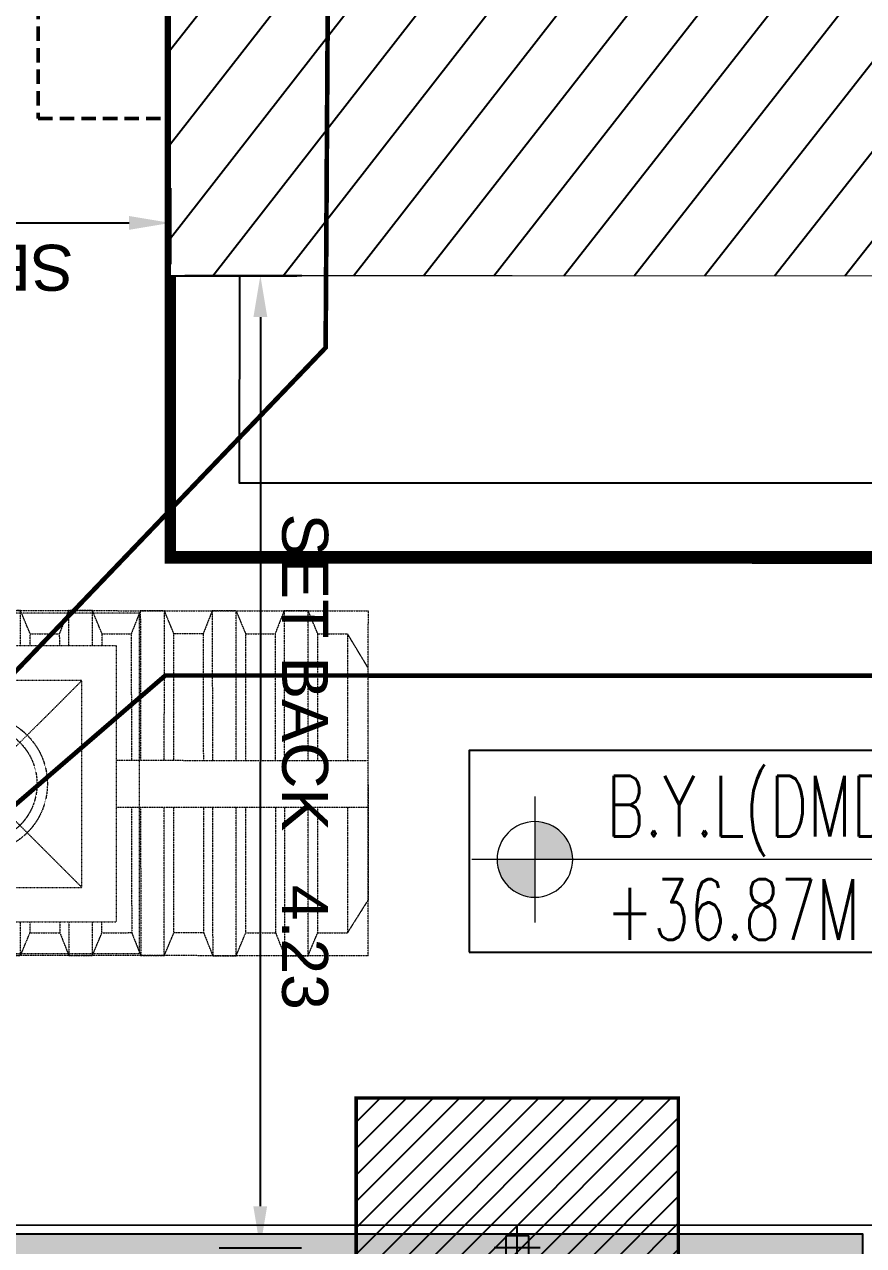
# Model space of a CAD drawing. Header units: centimetres. Extents: x -6122352 to 7132207, y -1694241 to 1947892.
# Drawn here: x 203638 to 207285, y -108475 to -103165 of the extents above; entities that cross this region are included whole.
import ezdxf
from ezdxf.xclip import XClip

# ---------------------------------------------------------------- set-up
doc = ezdxf.new("R2010")
doc.units = ezdxf.units.CM
doc.header["$MEASUREMENT"] = 0
doc.header["$XCLIPFRAME"] = 2
doc.header["$PDMODE"] = 66
doc.header["$PDSIZE"] = 100
for name, pattern in [('DASHED2', [0.375, 0.25, -0.125]), ('HIDDEN', [0.375, 0.25, -0.125]), ('XR-AR-END-SETTING OUT PLAN$0$23261-XR-AR-SI-GF$0$HIDDEN', [0.375, 0.25, -0.125])]:
    doc.linetypes.add(name, pattern=pattern)
doc.layers.add('08-Compound Wall-2', color=6, linetype='Continuous', lineweight=25, true_color=0xff00ff)
for name, color, linetype in [('23585-XR-AR-BOUNDARY WALLS AND SETBACKS$0$setback', 7, 'XR-AR-END-SETTING OUT PLAN$0$23261-XR-AR-SI-GF$0$HIDDEN'), ('@MI-FOOTINGS', 7, 'Continuous'), ('@MI-REF LAYER', 7, 'Continuous'), ('@MI-TYPE-02', 6, 'Continuous'), ('B_TH_6', 7, 'Continuous'), ('VD-WS-TEXT', 8, 'Continuous'), ('VD-WS-WATER TANK', 7, 'Continuous'), ('XR-AR-END-SETTING OUT PLAN$0$23585-XR-AR-END-GROUND FLOOR$0$A-Flor-Strs', 1, 'Continuous'), ('XREF1$0$S-LEVELS', 2, 'Continuous'), ('XREF1$0$TYPICAL NEW PROFILE', 3, 'Continuous')]:
    doc.layers.add(name, color=color, linetype=linetype)
for name, color, linetype, lineweight in [('@ Foundations', 4, 'DASHED2', 50), ('A-ANNO-TEXT', 3, 'Continuous', 25), ('XR-AR-END-SETTING OUT PLAN$0$23585-XR-AR-END-GROUND FLOOR$0$A-GLAZ-SILL', 8, 'Continuous', 5), ('XR-AR-END-SETTING OUT PLAN$0$23585-XR-AR-END-GROUND FLOOR$0$A-GLAZ-WNDO', 232, 'Continuous', 9), ('XR-AR-END-SETTING OUT PLAN$0$23585-XR-AR-END-GROUND FLOOR$0$A-WALL', 7, 'Continuous', 30), ('XREF1$0$36-TAGLVL', 23, 'Continuous', 9)]:
    doc.layers.add(name, color=color, linetype=linetype, lineweight=lineweight)
doc.styles.get("Standard").update_dxf_attribs({"font": 'arial.ttf'})
doc.styles.add('XREF1$0$DLT_TEXT', font='romans.shx', dxfattribs={"width": 0.7})
doc.dimstyles.get("Standard").update_dxf_attribs({"dimtxt": 5, "dimasz": 0.5, "dimexe": 0.18, "dimexo": 0.0625, "dimgap": 0.09, "dimtad": 0, "dimtih": 1, "dimtoh": 1, "dimdec": 0, "dimzin": 0, "dimdsep": 46, "dimtxsty": 'Standard', "dimcen": 0.09, "dimadec": 0, "dimazin": 0, "dimtfac": 1, "dimtdec": 0, "dimtofl": 0, "dimtmove": 0, "dimatfit": 3, "dimfxl": 1, "dimtolj": 1, "dimtzin": 0, "dimarcsym": 0})

# ---------------------------------------------------------------- blocks, each defined once
blk = doc.blocks.new('23585-XR-AR-BOUNDARY WALLS AND SETBACKS')
at = {"layer": '08-Compound Wall-2'}
blk.add_lwpolyline([(496590.0186582093, 2768988.284828479), (496607.6401258906, 2768972.138787266), (496613.7539693442, 2768978.811455831), (496617.8073715794, 2768983.235058272), (496621.8607700586, 2768987.658856611), (496625.9143717182, 2768992.082658424), (496629.9677715798, 2768996.506258272), (496634.0211700581, 2769000.930056612), (496638.0745700577, 2769005.353856611), (496644.1196554032, 2769011.951394015), (496626.4977833913, 2769028.096843217)], dxfattribs=at)
at = {"layer": '23585-XR-AR-BOUNDARY WALLS AND SETBACKS$0$setback', "ltscale": 40, "const_width": 0.05}
blk.add_lwpolyline([(496625.7121300897, 2769025.019131922), (496621.5590258625, 2769020.486725447), (496617.5056491076, 2769016.062950816), (496613.4522491083, 2769011.639150815), (496609.3988491075, 2769007.215350816), (496605.3454491081, 2769002.791550815), (496601.2920491073, 2768998.367750816), (496597.238851193, 2768993.944153091), (496593.0837953825, 2768989.409605141), (496607.4610767625, 2768976.236118012), (496611.6157803537, 2768980.77057498), (496615.6692474207, 2768985.194248177), (496619.7226017814, 2768989.617998366), (496623.7762515889, 2768994.041852726), (496627.8296474217, 2768998.465448176), (496631.8830017802, 2769002.889198367), (496635.9364017802, 2769007.312998367), (496640.0898518692, 2769011.846026562), (496625.7121300897, 2769025.019131922)], dxfattribs=at)
blk = doc.blocks.new('A$C9d9485f6')
at = {"layer": 'A-ANNO-TEXT', "rotation": 312.4881850805905}
blk.add_blockref('23585-XR-AR-BOUNDARY WALLS AND SETBACKS', (-2377088.534775567, -1504219.252137818), dxfattribs=at)
blk = doc.blocks.new('XR-AR-END-SETTING OUT PLAN')
at = {"layer": 'XR-AR-END-SETTING OUT PLAN$0$23585-XR-AR-END-GROUND FLOOR$0$A-Flor-Strs', "color": 8}
for points in [[(3000.084657981992, 19773.27214288712), (3000.084658399224, 20973.27214384079), (9090.020709103266, 20973.16710468142)], [(3300.084657981992, 19773.27214288712), (3300.084658041596, 20673.27217292786), (9090.0155365165, 20673.27206735766)]]:
    blk.add_lwpolyline(points, dxfattribs=at)
at = {"layer": 'XR-AR-END-SETTING OUT PLAN$0$23585-XR-AR-END-GROUND FLOOR$0$A-GLAZ-SILL', "color": 252}
blk.add_line((3550.084660366178, 19523.35189294815), (8750.084660485387, 19523.35189342499), dxfattribs=at)
at = {"layer": 'XR-AR-END-SETTING OUT PLAN$0$23585-XR-AR-END-GROUND FLOOR$0$A-GLAZ-WNDO', "color": 252}
for p, q in [((6150.084660366178, 19773.35189342499), (3550.084660425782, 19773.35189294815)), ((3550.084660425782, 19773.35189294815), (3550.084660366178, 19523.35189294815)), ((3600.084660425782, 19623.35189294815), (3600.084660544991, 19773.35189342499)), ((4840.084660425782, 19773.35189342499), (4840.084660485387, 19623.35189294815)), ((4890.084660187364, 19623.35189294815), (4890.084660366178, 19773.35189294815)), ((3550.084660425782, 19623.35189294815), (6150.084660485387, 19623.35189294815))]:
    blk.add_line(p, q, dxfattribs=at)
blk.add_lwpolyline([(4840.084660485387, 19723.35189342499), (3600.084660425782, 19723.35189437866)], dxfattribs=at)
for points in [[(4780.084660246968, 19563.35189342499), (4860.084660425782, 19563.35189437866), (4860.084660246968, 19613.35189247131), (4780.084660425782, 19613.35189294815)], [(6070.084660306573, 19563.35189294815), (4860.084660425782, 19563.35189437866), (4860.084660246968, 19613.35189247131), (6070.084659948945, 19613.35189294815)]]:
    blk.add_lwpolyline(points, close=True, dxfattribs=at)
at = {"layer": 'XR-AR-END-SETTING OUT PLAN$0$23585-XR-AR-END-GROUND FLOOR$0$A-WALL', "color": 8}
blk.add_lwpolyline([(3550.084660723805, 19773.27214288712), (3550.084660485387, 19523.2703499794), (3250.082569018006, 19523.2703499794), (3250.293485656381, 17540.34097003937), (3000.294974222779, 17540.34096956253), (3000.084657981992, 19773.27214288712)], close=True, dxfattribs=at)
blk = doc.blocks.new('END UNIT')
at = {"xscale": 0.001, "yscale": 0.001, "zscale": 0.001}
blk.add_blockref('XR-AR-END-SETTING OUT PLAN', (-9.150201729830158, 0), dxfattribs=at)
blk = doc.blocks.new('TH_6')
at = {"xscale": -1}
blk.add_blockref('END UNIT', (495838.3053798437, 2769163.996563952), dxfattribs=at)
blk = doc.blocks.new('A$Ce2a03a74')
at = {"layer": 'B_TH_6', "xscale": 999.9914829579993, "yscale": 999.9914829579993, "zscale": 999.9914829579993}
blk.add_blockref('TH_6', (-495790404.5228079, -2769140733.343811), dxfattribs=at)
blk = doc.blocks.new('23585-XR-AR-MALDIVE-2$0$TH_6')
at = {"ltscale": 10, "xscale": 0.00100002623446598, "yscale": 0.00100002623446598, "zscale": 0.00100002623446598}
blk.add_blockref('A$Ce2a03a74', (495794.6272259735, 2769164.318430193), dxfattribs=at)
at = {"layer": '@ Foundations', "linetype": 'DASHED2', "ltscale": 0.25}
blk.add_lwpolyline([(495843.6303812214, 2769181.186754167), (495845.0303812214, 2769181.186754167), (495845.0303812214, 2769183.086754167), (495843.6303812214, 2769183.086754167)], close=True, dxfattribs=at)
blk = doc.blocks.new('WATER TANK-5G')
at = {"layer": 'VD-WS-WATER TANK', "color": 8, "linetype": 'HIDDEN', "lineweight": 0}
for p, q in [((-1250.001134479477, 750), (-1250.001134479477, -750)), ((-1250.001134479477, 750), (1250.001134479473, 750.0000000000073)), ((1250.001134479473, -750), (1250.001134479473, 750.0000000000073)), ((-1250.001134479477, 506.4072882397741), (-1159.487943448941, 649.9912085523538)), ((-1030.317381363468, 650.118273375927), (-1159.487943448941, 649.9912085523538)), ((-1030.33501070099, 650.0762170843009), (-1159.487943448028, 649.9912085537726)), ((-1159.487943448046, 104.2622760417398), (-1159.487943448046, 649.9912085537726)), ((-717.8173813634676, 650.3836400512264), (-846.9879434489412, 650.2565752276532)), ((-534.4881051635202, 650.3415837596003), (-405.3350107009901, 650.3415837596003)), ((-92.8350107009901, 650.2726107480521), (-221.9875152446839, 650.0289267772132)), ((219.6649892990063, 650.341583759604), (90.51189483647977, 650.341583759604)), ((532.1649892990099, 650.341583759604), (403.0118948364761, 650.341583759604)), ((844.6649892990099, 650.2327025967206), (715.5119202089954, 649.9890175606997)), ((1030.317381363468, 650.118273375927), (1159.487943448941, 649.9912085523538)), ((1030.33501070099, 650.0762170843009), (1159.487943448028, 649.9912085537726)), ((1159.487943448046, 104.2622760417398), (1159.487943448046, 649.9912085537726)), ((1250.001134479477, 506.4072882397704), (1159.487943448941, 649.9912085523538)), ((-1250.001134479477, 6.407288239774061), (-1250.001134479477, 506.4072882397741)), ((1250.001134479477, 6.407288239770423), (1250.001134479477, 506.4072882397704)), ((1250.001134479477, 6.407288239770423), (1250.001134479477, 506.4072882397704)), ((-1250.001134479477, 104.2622760417398), (-1250.001134479477, -97.85498780196576)), ((1250.001134479477, 104.2622760417398), (1250.001134479477, -97.85498780196576)), ((-1250.001134479477, 0), (-1250.001134479477, -500)), ((1250.001134479477, 0), (1250.001134479477, -500)), ((1250.001134479477, 0), (1250.001134479477, -500)), ((-1159.487943448941, -649.9666942819531), (-1159.487943448941, -97.85498780196576)), ((1159.487943448941, -649.4147271805778), (1159.487943448941, -97.85498780196576)), ((-1250.001134479477, -500), (-1159.487943448941, -649.9666942819531)), ((1250.001134479477, -500), (1159.487943448941, -649.4147271805778)), ((-1030.223625636183, -649.9259563589003), (-1159.487943448941, -649.9666942819531)), ((-717.8350107009901, -649.6186603031856), (-844.7006966823719, -649.7434578247448)), ((-532.1672582579631, -649.658416240407), (-405.3350107009901, -649.658416240407)), ((-92.80631768378589, -649.7273351141848), (-219.6666766012822, -649.9666942819567)), ((219.7076385924483, -649.7608572367899), (92.83288166340208, -649.7608572367899)), ((532.1649892990099, -649.4191101129363), (405.3327417420296, -649.6584162404033)), ((532.309836432134, -650.0063302019917), (532.1649892990099, -650.0066034984702)), ((844.6644062974592, -648.9922756636443), (717.8321587404789, -649.2315817911112)), ((1159.487943448941, -649.4147271805778), (1030.332741742033, -649.6584162404033)), ((1250.001134479473, -750), (-1250.001134479477, -750))]:
    blk.add_line(p, q, dxfattribs=at)
at = {"layer": 'VD-WS-WATER TANK', "color": 8, "linetype": 'HIDDEN', "lineweight": 0, "ltscale": 0.2}
for p, q in [((-5.37315663082699, 453.5452278794874), (894.6268433691729, -446.4547721205125)), ((894.626843369173, 453.5452278794874), (-5.373156630826884, -446.4547721205125))]:
    blk.add_line(p, q, dxfattribs=at)
at = {"layer": 'VD-WS-WATER TANK', "color": 8, "linetype": 'HIDDEN', "lineweight": 0}
for points in [[(-885.4456683969838, 104.2622760417325), (-886.4425025576202, 750.0000000000036), (-988.5597664013294, 750.0000000000036), (-1030.33501070099, 650.3415837596003), (-1030.33501070099, 104.2622760417325)], [(-988.5597664013294, 750.0000000000036), (-988.5597664013294, 104.2622760417325)], [(-846.0192791284171, 104.2622760417325), (-846.9881051635202, 650.3415837596003), (-886.4425025576202, 750.0000000000036)], [(-572.9456683969838, 104.2622760417362), (-573.9425025576202, 750.0000000000036), (-676.0597664013294, 750.0000000000036), (-717.8350107009901, 650.3415837596003), (-717.8350107009901, 104.2622760417362)], [(-676.0597664013294, 750.0000000000036), (-676.0597664013294, 104.2622760417362)], [(-533.5192791284171, 104.2622760417362), (-534.4881051635202, 650.3415837596003), (-573.9425025576202, 750.0000000000036)], [(-260.4456683969838, 104.2622760417362), (-261.4425025576202, 750.0000000000036), (-363.5597664013294, 750.0000000000036), (-405.3350107009901, 650.3415837596003), (-405.3350107009901, 104.2622760417362)], [(-363.5597664013294, 750.0000000000036), (-363.5597664013294, 104.2622760417362)], [(-221.0192791284171, 104.2622760417362), (-221.9881051635202, 650.3415837596003), (-261.4425025576202, 750.0000000000036)], [(51.26144853215979, 603.5452278794874), (51.05749744237983, 750.0000000000073), (-51.0597664013294, 750.0000000000073), (-92.8350107009901, 650.341583759604), (-92.8350107009901, 603.5452278794874)], [(-51.0597664013294, 750.0000000000073), (-51.0597664013294, 603.5452278794874)], [(90.57860255815893, 603.5452278794874), (90.51189483647977, 650.341583759604), (51.05749744237983, 750.0000000000073)], [(363.7614485321561, 603.5452278794874), (363.5574974423762, 750.0000000000073), (261.440233598667, 750.0000000000073), (219.6649892990063, 650.341583759604), (219.6649892990063, 603.5452278794874)], [(261.440233598667, 750.0000000000073), (261.440233598667, 603.5452278794874)], [(403.0786025581553, 603.5452278794874), (403.0118948364761, 650.341583759604), (363.5574974423762, 750.0000000000073)], [(676.2621950155126, 603.5452278794874), (676.0574974423798, 750.0000000000073), (573.9402335986706, 750.0000000000073), (532.1649892990099, 650.341583759604), (532.1649892990099, 603.5452278794874)], [(573.9402335986706, 750.0000000000073), (573.9402335986706, 603.5452278794874)], [(715.578602558159, 603.5452278794874), (715.5118948364798, 650.341583759604), (676.0574974423798, 750.0000000000073)], [(988.7835816781612, 603.5452278794874), (988.5574974423798, 750.0000000000073), (886.4402335986706, 750.0000000000073), (844.6649892990099, 650.341583759604), (844.6649892990099, 603.5452278794874)], [(886.4402335986706, 750.0000000000073), (886.4402335986706, 603.5452278794874)], [(1028.094918542531, 603.5452278794874), (1028.01189483648, 650.341583759604), (988.5574974423798, 750.0000000000073)], [(-155.373156630827, 104.2622760417398), (-1250.001134479477, 104.2622760417398), (-1250.001134479477, -97.85498780196576), (-155.373156630827, -97.85498780196576)], [(1044.626843369173, -97.85498780196576), (1250.001134479473, -97.85498780196576), (1250.001134479473, 104.2622760417398), (1044.626843369173, 104.2622760417398)], [(-1030.33501070099, -97.85498780197304), (-1030.33501070099, -649.658416240407), (-988.5597664013294, -750.0000000000036), (-884.1216556521795, -750.0000000000036), (-844.6672582579631, -649.658416240407), (-845.6347846805875, -97.85498780197304)], [(-988.5597664013294, -97.85498780197304), (-988.5597664013294, -750.0000000000036)], [(-884.1216556521795, -750.0000000000036), (-885.1173801805053, -97.85498780197304)], [(-717.8350107009901, -97.8549878019694), (-717.8350107009901, -649.658416240407), (-676.0597664013294, -750.0000000000036), (-571.6216556521795, -750.0000000000036), (-532.1672582579631, -649.658416240407), (-533.1347846805875, -97.8549878019694)], [(-676.0597664013294, -97.8549878019694), (-676.0597664013294, -750.0000000000036)], [(-571.6216556521795, -750.0000000000036), (-572.6173801805053, -97.8549878019694)], [(-405.3350107009901, -97.8549878019694), (-405.3350107009901, -649.658416240407), (-363.5597664013294, -750.0000000000036), (-259.1216556521795, -750.0000000000036), (-219.6672582579631, -649.658416240407), (-220.6347846805875, -97.8549878019694)], [(-363.5597664013294, -97.8549878019694), (-363.5597664013294, -750.0000000000036)], [(-259.1216556521795, -750.0000000000036), (-260.1173801805053, -97.8549878019694)], [(-92.8350107009901, -596.4547721205126), (-92.8350107009901, -649.6584162404033), (-51.0597664013294, -750), (53.37834434781689, -750), (92.83274174203325, -649.6584162404033), (92.76007233241864, -596.4547721205126)], [(-51.0597664013294, -596.4547721205126), (-51.0597664013294, -750)], [(53.37834434781689, -750), (53.17005371042653, -596.4547721205126)], [(219.6649892990063, -596.4547721205126), (219.6649892990063, -649.6584162404033), (261.440233598667, -750), (365.8783443478133, -750), (405.3327417420296, -649.6584162404033), (405.260072332415, -596.4547721205126)], [(261.440233598667, -596.4547721205126), (261.440233598667, -750)], [(365.8783443478133, -750), (365.6700537104251, -596.4547721205126)], [(532.1649892990099, -596.4547721205126), (532.1649892990099, -649.6584162404033), (573.9402335986706, -750), (678.3783443478205, -750), (717.8327417420369, -649.6584162404033), (717.7600723324223, -596.4547721205126)], [(573.9402335986706, -596.4547721205126), (573.9402335986706, -750)], [(678.3783443478205, -750), (678.1694037942582, -596.4547721205126)], [(844.6649892990063, -596.4547721205126), (844.6649892990063, -649.6584162404033), (886.440233598667, -750), (990.8783443478169, -750), (1030.332741742033, -649.6584162404033), (1030.239455022863, -596.4547721205126)], [(886.440233598667, -596.4547721205126), (886.440233598667, -750)], [(990.8783443478169, -750), (990.6439045426397, -596.4547721205126)]]:
    blk.add_lwpolyline(points, dxfattribs=at)
at = {"layer": 'VD-WS-WATER TANK', "color": 8, "linetype": 'HIDDEN', "lineweight": 0, "ltscale": 0.2}
for points in [[(-255.373156630827, -739.6584162404033), (1144.626843369173, -739.6584162404033), (1144.626843369173, 740.341583759604), (-255.373156630827, 740.341583759604)], [(-155.373156630827, -596.4547721205126), (1044.626843369173, -596.4547721205126), (1044.626843369173, 603.5452278794874), (-155.373156630827, 603.5452278794874)], [(-5.373156630826998, -446.4547721205126), (894.626843369173, -446.4547721205126), (894.626843369173, 453.5452278794874), (-5.373156630826998, 453.5452278794874)]]:
    blk.add_lwpolyline(points, close=True, dxfattribs=at)
at = {"layer": 'VD-WS-WATER TANK', "color": 8, "linetype": 'HIDDEN', "lineweight": 0}
for radius in [300, 255]:
    blk.add_circle((444.626843369173, 3.545227879487356), radius, dxfattribs=at)
blk = doc.blocks.new('A$Cd086fac5')
at = {"layer": 'VD-WS-TEXT', "xscale": 0.001000000000000001, "yscale": 0.001000000000000001, "zscale": 0.001000000000000001, "rotation": 359.9976126763204}
blk.add_blockref('WATER TANK-5G', (51.68822681438178, 21.98010942223482), dxfattribs=at)
blk = doc.blocks.new('XREF1$0$LVL  ATTR')
at = {"color": 7}
blk.add_wipeout([(-0.33727806633866564, 0.38352486299273547), (1.8973092599409713, 0.38352486299273547), (1.8973092599409713, -0.45047952129880775), (-0.33727806633866564, -0.4504795212988073)], dxfattribs=at)
at = {"layer": 'XREF1$0$36-TAGLVL', "extrusion": (-4.888139810645865e-07, 1.406522031717416e-17, 0.9999999999998805)}
h = blk.add_hatch(color=252, dxfattribs=at)
h.paths.add_polyline_path([(-0.06536514837319736, 0.1562500046566129, 0.4142135623730951), (-0.2216151483731973, 4.656612873077392e-09), (-0.06536514837319736, 4.656612873077392e-09)])
h.paths.add_polyline_path([(0.09088485162680264, 4.656612873077392e-09), (-0.06536514837319736, 4.656612873077392e-09), (-0.06536514837319736, -0.1562499953433871, 0.4142135623730951)])
at = {"layer": 'XREF1$0$36-TAGLVL', "extrusion": (-4.888139810645865e-07, 1.406522031717408e-17, 0.9999999999998805)}
for p, q in [((-0.06536515014719235, -0.2604166821887048), (-0.06536515014719235, 0.2604166511446238)), ((1.351057254982072, -1.396983861923218e-08, 5.262988010916589e-07), (-0.3253053234689158, -1.396983861923218e-08, -1.018362459642307e-07))]:
    blk.add_line(p, q, dxfattribs=at)
blk.add_circle((-0.06536514830387681, -4.494034574497252e-25, 3.195139836529895e-08), 0.15625, dxfattribs=at)
at = {"layer": 'XREF1$0$S-LEVELS', "color": 1}
blk.add_lwpolyline([(-0.3372780663386656, 0.3835248629927364), (1.897309259940972, 0.3835248629927364), (1.897309259940972, -0.4504795212988069), (-0.3372780663386656, -0.4504795212988069)], close=True, dxfattribs=at)
at = {"layer": 'XREF1$0$TYPICAL NEW PROFILE', "color": 3, "style": 'XREF1$0$DLT_TEXT', "width": 0.7}
for tag, p in [('+0.00M', (0.2413431143818681, 0.067100426539497, -0.0001437184612911057)), ('S.S.L', (0.2413431143818681, -0.3452672204089993, -0.0001437184612911057))]:
    blk.add_attdef(tag, p, '', height=0.2500000000000001, dxfattribs=at)
blk = doc.blocks.new('*D437')
at = {"color": 0, "lineweight": -2, "transparency": 16777216}
for p, q in [((494370.8544970042, 2767884.495593052), (494370.4968047343, 2767884.495593052)), ((494370.6768047343, 2767880.44881685), (494370.6768047343, 2767884.315593052)), ((494371.0047712149, 2767880.26881685), (494370.4968047343, 2767880.26881685))]:
    blk.add_line(p, q, dxfattribs=at)
at = {"color": 0, "transparency": 16777216}
for points in [[(494370.6468047343, 2767884.315593052), (494370.7068047344, 2767884.315593052), (494370.6768047343, 2767884.495593052)], [(494370.6468047343, 2767880.44881685), (494370.7068047344, 2767880.44881685), (494370.6768047343, 2767880.26881685)]]:
    blk.add_solid(points, dxfattribs=at)
at = {"layer": 'Defpoints', "color": 0, "transparency": 16777216}
for p in [(494370.6768047343, 2767884.495593052), (494370.9169970042, 2767884.495593052), (494371.0672712149, 2767880.26881685)]:
    blk.add_point(p, dxfattribs=at)
at = {"color": 0, "transparency": 16777216, "insert": (494370.483325881, 2767882.382204951), "char_height": 0.2, "attachment_point": 5, "rotation": 90}
blk.add_mtext('\\A1;SET BACK   4.23', dxfattribs=at)
blk = doc.blocks.new('*D438')
at = {"color": 0, "lineweight": -2, "transparency": 16777216}
for p, q in [((494371.0673671335, 2767879.889096236), (494371.0673671335, 2767880.219745553)), ((494374.0672270683, 2767879.864714728), (494374.0672270683, 2767880.219745553)), ((494373.8872270683, 2767880.039745553), (494371.2473671335, 2767880.039745553))]:
    blk.add_line(p, q, dxfattribs=at)
at = {"color": 0, "transparency": 16777216}
for points in [[(494371.2473671335, 2767880.069745553), (494371.2473671335, 2767880.009745553), (494371.0673671335, 2767880.039745553)], [(494373.8872270683, 2767880.069745553), (494373.8872270683, 2767880.009745553), (494374.0672270683, 2767880.039745553)]]:
    blk.add_solid(points, dxfattribs=at)
at = {"layer": 'Defpoints', "color": 0, "transparency": 16777216}
for p in [(494371.0673671335, 2767880.039745553), (494371.0673671335, 2767879.826596236), (494374.0672270683, 2767879.802214728)]:
    blk.add_point(p, dxfattribs=at)
at = {"color": 0, "transparency": 16777216, "insert": (494372.5672971009, 2767880.233224407), "char_height": 0.2, "attachment_point": 5}
blk.add_mtext('\\A1;SET BACK   3.00', dxfattribs=at)
blk = doc.blocks.new('T2-FOOTING PLAN')
at = {"layer": '@MI-FOOTINGS', "transparency": 33554679}
h = blk.add_hatch(dxfattribs=at)
h.set_pattern_fill('ANSI31', color=8, scale=650)
h.set_pattern_definition([(45, (0, 0), (-57.45242597140699, 57.45242597140699), [])])
h.paths.add_polyline_path([(-700, 650), (700, 650), (700, -650), (-700, -650)])
at = {"layer": '@MI-FOOTINGS', "color": 160, "true_color": 0x3340f0, "const_width": 15}
blk.add_lwpolyline([(-700, 650), (700, 650), (700, -650), (-700, -650)], close=True, dxfattribs=at)
at = {"layer": '@MI-FOOTINGS', "color": 30}
blk.add_point((0, 0), dxfattribs=at)
blk = doc.blocks.new('*U2657')
at = {"layer": '@MI-TYPE-02'}
h = blk.add_hatch(color=256, dxfattribs=at)
h.dxf.hatch_style = 1
h.paths.add_polyline_path([(-54158.35657142795, 66.97569479094818), (-48158.42177731235, 67.04232330084778), (-48157.99548622576, -52.95691951306071), (-54157.93028034136, -53.02354802296031)])
blk.add_lwpolyline([(-54158.35657142795, 66.97569479094818), (-48158.42177731235, 67.04232330084778), (-48157.99548622576, -52.95691951306071), (-54157.93028034136, -53.02354802296031)], close=True, dxfattribs=at)
at = {"layer": '@MI-FOOTINGS', "rotation": 359.9898439714545}
blk.add_blockref('T2-FOOTING PLAN', (-49658.18472264998, 7.997655955085065), dxfattribs=at)
blk = doc.blocks.new('M3 REF WITH TABLES')
at = {"color": 1}
for points, const_width in [([(186.7429169366951, 168.3283613966778), (183.2349088332849, 168.1327095185407), (160.0442689049523, 142.8239273265935), (158.0518294895883, 144.6519943843596), (160.0442689049523, 142.8239273265935), (150.4209960686858, 132.3217024235055), (150.3091732523171, 128.5521668423899)], 0.02), ([(132.5901149536367, 144.6477981680073), (137.6950964402058, 144.9291362785734), (147.4820170628373, 135.9856878286228), (147.735926428868, 136.258960514795), (147.4820170628373, 135.9856878286228), (149.840679521556, 133.7983394744806), (150.1873833126156, 128.532189451158)], 0.01999999999999999)]:
    blk.add_lwpolyline(points, dxfattribs=dict(at, const_width=const_width))
blk = doc.blocks.new('A$C1c81b485')
dim = blk.add_linear_dim(base=(52.65684420755133, 0.5200887033715844), p1=(53.0473106878926, -3.706687499303371), p2=(52.8970364772249, 0.5200887024402618), angle=90, text='SET BACK   <>', dimstyle='Standard', override={"dimtxt": 0.2, "dimtad": 1, "dimtih": 0, "dimdec": 2})
dim.commit()
dim.dimension.update_dxf_attribs({"geometry": '*D437', "text_midpoint": (52.46336535422597, -1.593299397733063), "insert": (-494318.0199605268, -2767883.975504349)})
dim = blk.add_linear_dim(base=(53.04740660672542, -3.935758795589209), p1=(56.04726654151455, -4.17328962078318), p2=(53.04740660672542, -4.148908112198114), text='SET BACK   <>', dimstyle='Standard', override={"dimtxt": 0.2, "dimtad": 1, "dimtih": 0, "dimdec": 2})
dim.commit()
dim.dimension.update_dxf_attribs({"geometry": '*D438', "text_midpoint": (54.54733657411998, -3.742279941681772), "insert": (-494318.0199605268, -2767883.975504349)})

msp = doc.modelspace()

# ---------------------------------------------------------------- block references
at = {"layer": '@MI-REF LAYER', "xscale": 1000, "yscale": 1000, "zscale": 1000}
msp.add_blockref('A$C9d9485f6', (-23958.95045533385, 48155.57226163784), dxfattribs=at)

# ---------------------------------------------------------------- next in the draw order: block references
at = {"layer": '@MI-REF LAYER'}
ref = msp.add_blockref('23585-XR-AR-MALDIVE-2$0$TH_6', (496524268.6545767, 2768994320.830919), dxfattribs=dict(at, xscale=1000, yscale=1000, zscale=1000, rotation=179.990160682611))
XClip(ref).set_block_clipping_path([(495847.39542710176, 2769163.9966276083), (495847.39563282486, 2769187.926646854), (495838.3053825917, 2769187.89655067), (495832.3055219082, 2769187.896685781), (495826.30551932706, 2769187.89668578), (495820.3053769227, 2769187.8968332373), (495814.30551975453, 2769187.8969683493), (495808.3055171734, 2769187.896968348), (495802.30551234074, 2769187.896968346), (495793.35733161494, 2769187.9369333955), (495793.3580750036, 2769163.9970191354)])

# ---------------------------------------------------------------- next in the draw order: block references
at = {"layer": '@MI-REF LAYER', "color": 10, "xscale": 1000, "yscale": 1000, "zscale": 1000, "rotation": 179.9901606820299}
msp.add_blockref('A$Cd086fac5', (255574.2430635312, -84493.15773873437), dxfattribs=at)
at = {"layer": '@MI-TYPE-02', "color": 0}
msp.add_blockref('*U2657', (255437.6839508136, -108491.1120876934), dxfattribs=at)

# ---------------------------------------------------------------- next in the draw order: wipeouts: each hides what was drawn before it
at = {"color": 10}
msp.add_wipeout([(252571.64663500263, -104266.17502721732), (252574.04834374416, -89992.65161863879), (204273.0485455182, -89984.37403878986), (204271.86485556158, -104257.89816341558), (210520.58342802094, -104258.96917011886), (210520.83693717216, -103956.93275949376), (246321.72131545804, -103964.468763764), (246321.6697864763, -104265.10527748596), (252572.9458569591, -104266.19283814752)], dxfattribs=at).dxf.layer = '@MI-REF LAYER'

# ---------------------------------------------------------------- next in the draw order: hatches: boundary and pattern name
at = {"layer": '@MI-REF LAYER'}
h = msp.add_hatch(dxfattribs=at)
h.set_pattern_fill('ANSI31', color=256, scale=1999.999998458916, angle=-173.2772265783046)
h.set_pattern_definition([(231.7227734216954, (2377218874.4571, 1504033322.391405), (196.2556630601348, -154.8667640925874), [])])
h.paths.add_polyline_path([(204274.3530295136, -89984.27800821053), (204273.1173007907, -104257.803067239), (210521.8879095342, -104258.8902129964), (210522.1414211899, -103956.8376690091), (246323.0257991449, -103964.3736765072), (246322.9742676067, -104265.0263125887), (252572.9511160579, -104266.0975245901), (252575.3470508363, -89992.55653020798)])

# ---------------------------------------------------------------- next in the draw order: linework, layer by layer
at = {"layer": '@MI-REF LAYER', "color": 1, "const_width": 20}
for points in [[(201295.6868249062, -84522.0007479286), (204951.2560121482, -88096.46588665318), (204966.6920619663, -101354.250285978), (205339.7079661708, -101356.9077991779), (204966.6920619663, -101354.250285978), (204946.8414664167, -104570.985800501), (201297.6787276265, -108383.6162432137)], [(255335.0403955794, -108460.3236446391), (252821.3164557039, -106005.6154206118), (218494.3563081091, -105999.0313163346), (218496.6288478845, -103295.0270953415), (218494.3563081091, -105999.0313163346), (204249.9152684773, -105996.2991519472), (201394.6720994088, -108459.9325023151)]]:
    msp.add_lwpolyline(points, dxfattribs=at)
at = {"layer": '@MI-REF LAYER', "const_width": 5.000000000000002}
msp.add_lwpolyline([(252574.0425669921, -89992.65161748626), (204273.04854563, -89984.37309544587), (204271.8128169072, -104257.8981544743), (210520.58342569, -104258.9853002747), (210520.8369373458, -103956.9327562874), (246321.7213152614, -103964.4687637425), (246321.6697837625, -104265.1213998669), (252571.6466322137, -104266.1926118684)], close=True, dxfattribs=at)

# ---------------------------------------------------------------- next in the draw order: block references
at = {"layer": '@MI-REF LAYER', "color": 7}
ref = msp.add_blockref('XREF1$0$LVL  ATTR', (205924.8129498024, -106796.0432011909, -0.0003061485115309036), dxfattribs=dict(at, xscale=-1051.480567989675, yscale=1051.480567989676, zscale=1051.480567989675, rotation=179.9890103371504))
ref.add_attrib('S.S.L', 'B.Y.L(DMD)', (206167.8784952302, -106695.9181900387, -0.1514233178211312), dxfattribs={"layer": 'XREF1$0$TYPICAL NEW PROFILE', "color": 3, "height": 262.8701419974187, "rotation": 359.9890136389851, "style": 'XREF1$0$DLT_TEXT', "width": 0.7})
ref.add_attrib('+0.00M', '+36.87M ', (206165.5668067251, -107145.2527461519, -0.1514233178211312), dxfattribs={"layer": 'XREF1$0$TYPICAL NEW PROFILE', "color": 3, "height": 262.8701419974187, "rotation": 359.9890136389851, "style": 'XREF1$0$DLT_TEXT', "width": 0.7})

# ---------------------------------------------------------------- next in the draw order: block references
at = {"layer": '@MI-REF LAYER', "xscale": 1000, "yscale": 1000, "zscale": 1000, "rotation": 312.4882889992022}
msp.add_blockref('M3 REF WITH TABLES', (5073.57098191743, -84448.84299303715), dxfattribs=at)
at = {"layer": '@MI-REF LAYER', "color": 10, "xscale": 1000, "yscale": 1000, "zscale": 1000, "rotation": 179.9901606833409}
msp.add_blockref('A$C1c81b485', (257319.4225138813, -107973.3551060903), dxfattribs=at)

doc.saveas('drawing.dxf')
